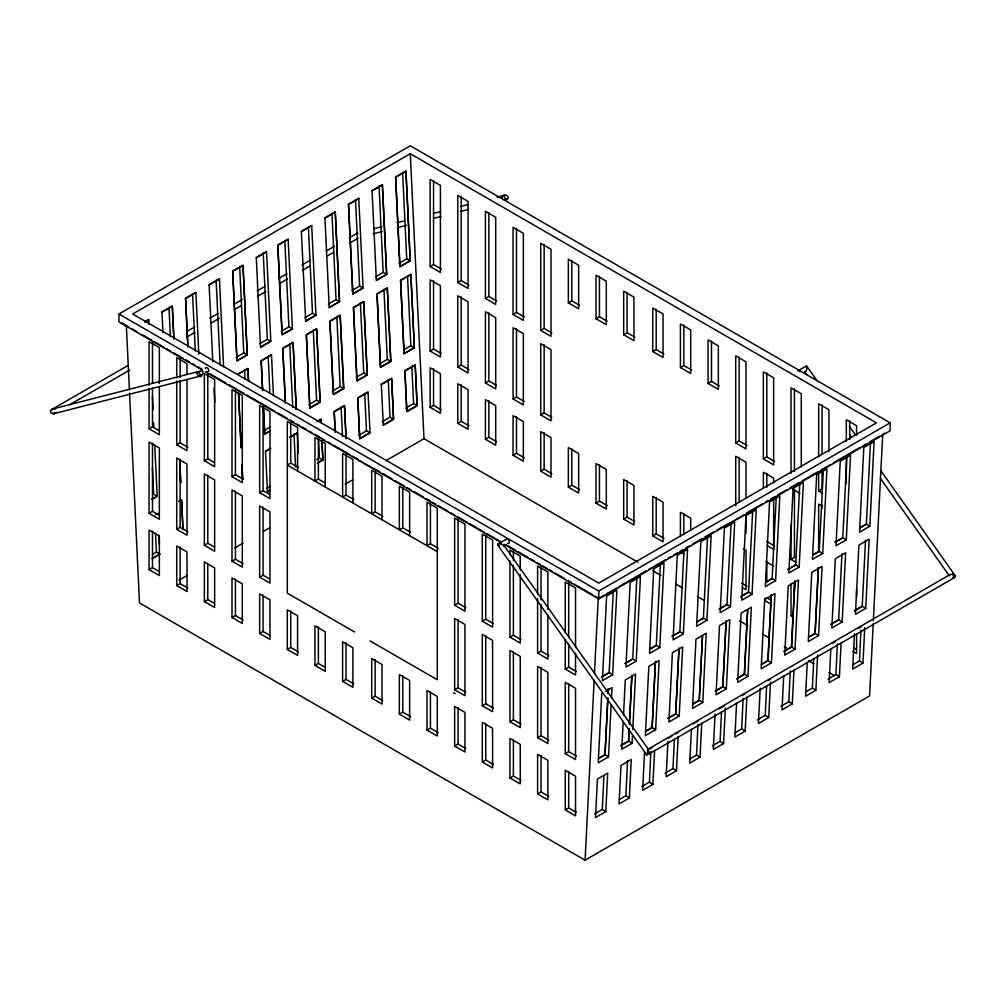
<?xml version="1.0" encoding="UTF-8"?>
<svg xmlns="http://www.w3.org/2000/svg" width="1006" height="1006" viewBox="0 0 1006 1006"><rect width="100%" height="100%" fill="white"/><g stroke="black" fill="none" stroke-linecap="round" stroke-linejoin="round"><path stroke-width="1.5" d="M129.548 393.157L139.507 602.934L585.09 860.193L594.131 680.245M594.433 673.982L598.293 597.3M601.714 693.587L598.243 762.825L608.529 756.889L611.145 704.577M598.62 758.373L605.046 754.651L607.863 698.177M608.102 693.474L608.341 688.77M594.471 813.967L602.305 809.365L603.902 775.676M607.863 697.938L604.971 754.84L598.545 758.549M608.102 693.323L608.341 688.708M613.295 591.264L609.146 672.725L602.72 676.434M605.775 811.591L607.712 773.124L597.426 779.072L595.489 817.526L605.775 811.591L602.305 809.365M611.459 698.428L612 687.651L605.574 691.361M612.654 674.737L616.892 590.12L606.618 596.055L602.368 680.672L612.654 674.737L609.171 672.511L601.462 676.963M623.192 721.528L621.796 749.218L632.082 743.283L632.472 735.6M623.506 715.379L625.279 679.993L635.566 674.058L632.774 729.438M620.903 745.509L628.612 741.057L629.24 728.507M629.467 723.792L631.894 675.164L629.391 724.32M619.319 799.619L625.858 795.759L627.543 760.536M629.152 728.935L628.524 741.233L620.815 745.685M636.861 577.658L632.711 659.119L625.003 663.57M629.341 797.984L631.265 759.53L620.991 765.465L619.055 803.932L629.341 797.984L625.858 795.759M636.207 661.143L640.457 576.513L630.171 582.449L625.921 667.079L636.207 661.143L632.736 658.905L625.028 663.356M644.544 751.859L642.62 790.326L652.894 784.391L654.604 750.539M645.739 731.161L652.165 727.451L655.459 661.558M641.715 786.604L649.423 782.152L650.869 751.557M655.459 661.495L652.089 727.627L645.663 731.337M660.338 565.624L656.277 645.512L649.838 649.222M655.648 729.69L659.119 660.452L648.832 666.387L645.362 735.625L655.648 729.69L652.165 727.451M659.773 647.537L664.023 562.92L653.737 568.855L649.486 653.472L659.773 647.537L656.289 645.299L649.863 649.008M667.959 741.334L666.173 776.72L676.46 770.785L678.157 736.933M668.022 718.297L675.73 713.845L679.012 647.965L675.642 714.034L667.934 718.485M665.155 773.161L672.989 768.559L674.347 739.485M683.979 550.458L679.83 631.919L672.121 636.37M679.201 716.083L682.684 646.845L672.398 652.781L668.927 722.019L679.201 716.083L675.73 713.845M683.326 633.931L687.576 549.314L677.29 555.249L673.052 639.866L683.326 633.931L679.855 631.705L672.146 636.157M691.436 729.275L689.739 763.114L700.025 757.178L701.723 723.339M692.87 703.961L699.296 700.251L702.502 635.93M690.003 758.813L696.542 754.953L697.988 724.345M702.502 635.83L699.208 700.428L692.782 704.137M707.545 536.852L703.395 618.313L696.969 622.022M702.766 702.477L706.237 633.239L695.963 639.187L692.48 708.413L702.766 702.477L699.296 700.251M706.891 620.325L711.141 535.708L700.855 541.643L696.605 626.273L706.891 620.325L703.42 618.099L696.995 621.809M715.077 714.134L713.292 749.52L723.578 743.585L725.351 708.199M715.14 691.097L722.849 686.645L726.143 620.752L722.773 686.821L716.347 690.531M712.273 745.962L720.107 741.347L721.478 712.286M731.098 523.246L726.948 604.707L719.24 609.158M726.332 688.871L729.803 619.646L719.516 625.581L716.046 694.819L726.332 688.871L722.849 686.645M730.457 606.731L734.694 522.114L724.421 528.049L720.17 612.667L730.457 606.731L726.973 604.493L719.265 608.944M736.581 703.207L734.883 737.058L745.157 731.123L746.867 697.271M736.719 678.635L744.44 674.183L747.647 609.862M735.135 732.758L741.686 728.885L743.132 698.29M747.647 609.774L744.352 674.36L736.644 678.811M752.689 510.784L748.539 592.245L740.818 596.696M747.911 676.422L751.381 607.184L741.108 613.119L737.624 682.357L747.911 676.422L744.44 674.183M752.035 594.269L756.286 509.652L745.999 515.588L741.749 600.205L752.035 594.269L748.552 592.031L740.844 596.483M760.222 688.066L758.436 723.452L768.722 717.517L770.495 682.131M761.567 664.287L767.993 660.577L771.275 594.697L767.918 660.766L761.479 664.476M757.417 719.894L765.252 715.291L766.61 686.218M776.242 497.19L772.092 578.651L765.667 582.361M771.464 662.816L774.947 593.578L764.661 599.513L761.19 668.751L771.464 662.816L767.993 660.577M775.588 580.663L779.839 496.046L769.552 501.981L765.315 586.599L775.588 580.663L772.118 578.437L765.692 582.147M783.699 676.007L782.002 709.846L792.288 703.911L793.986 670.071M783.837 651.435L791.559 646.984L794.841 581.091M780.97 706.287L788.805 701.685L790.251 671.077M794.841 581.028L791.471 647.16L783.762 651.611M799.808 483.584L795.658 565.045L787.937 569.497M795.029 649.21L798.5 579.972L788.226 585.92L784.743 655.145L795.029 649.21L791.559 646.984M799.154 567.057L803.404 482.44L793.118 488.375L788.867 573.005L799.154 567.057L795.683 564.831L787.962 569.283M807.265 662.401L805.555 696.253L815.841 690.317L817.614 654.931M808.686 637.087L815.112 633.378L818.406 567.485L815.036 633.554L808.61 637.263M805.819 691.952L812.37 688.079L813.741 659.018M823.361 469.978L819.211 551.439L812.785 555.149M818.595 635.603L822.065 566.378L811.779 572.313L808.308 641.551L818.595 635.603L815.112 633.378M822.719 553.463L826.957 468.846L816.683 474.782L812.433 559.399L822.719 553.463L819.236 551.225L812.81 554.935M830.818 648.795L829.12 682.646L839.406 676.711L841.104 642.859M828.101 679.088L835.923 674.473L837.369 643.878M830.969 624.223L838.677 619.771L841.959 553.828M846.926 456.384L842.777 537.833L835.068 542.284M842.148 622.01L845.631 552.772L835.345 558.707L831.861 627.945L842.148 622.01L838.677 619.771M846.272 539.857L850.523 455.24L840.236 461.176L835.986 545.793L846.272 539.857L842.802 537.632L835.093 542.083M854.459 633.654L852.686 669.04L862.959 663.105L864.745 627.719M852.937 664.74L859.489 660.879L860.935 630.272M854.522 610.629L862.23 606.178L865.525 540.222M870.492 442.778L866.342 524.239L859.904 527.949M865.713 608.404L869.184 539.166L858.898 545.101L855.427 614.339L865.713 608.404L862.23 606.178M869.838 526.251L874.088 441.634L863.802 447.569L859.552 532.187L869.838 526.251L866.355 524.025L859.929 527.735M873.195 623.959L869.574 695.938L585.09 860.193M873.346 620.828L882.702 434.617M501.956 197.981C504.446 190.423 513.073 199.49 504.207 200.068M199.829 371.83C197.453 370.221 201.716 378.784 201.037 374.509M805.793 366.662L806.724 366.121L817.614 381.475M952.808 577.306C960.227 577.897 949.576 571.735 949.413 575.872L880.363 478.416M56.173 412.234C53.016 416.824 46.993 410.599 53.041 408.889L199.213 371.365M497.882 544.057L497.693 544.988L646.984 755.141L648.254 749.105L503.893 545.365L500.623 543.869L497.882 544.057L506.433 539.115M503.692 546.296L503.893 545.365M202.646 370.258L118.947 321.933L118.947 314.01L410.285 145.807L890.147 422.847L890.147 430.769L598.796 598.972L504.232 544.372M410.285 153.729L132.654 314.01L598.796 583.14L876.44 422.847L410.285 153.729L423.991 438.691L637.942 562.216M144.851 321.819L148.762 319.619L148.951 324.523M187.896 347.133L185.544 298.329L195.881 292.419L198.811 354.15M232.675 271.117L242.999 265.207L247.275 354.967L236.988 360.915L232.675 271.117L236.963 360.676L247.25 354.728L242.962 265.408L232.688 271.356M311.709 225.545L301.372 231.455L305.698 321.241L315.972 315.306L311.709 225.545L301.385 231.682M335.262 211.939L324.938 217.849L329.251 307.647L339.538 301.699L335.262 211.939L339.512 301.46L329.226 307.408M358.828 198.333L348.491 204.256L352.817 294.041L363.103 288.106L358.777 198.308M382.381 184.739L372.057 190.65L376.37 280.435L386.656 274.5L382.381 184.739L386.631 274.261L376.357 280.196M405.946 171.133L395.61 177.043L399.935 266.829L410.222 260.894L405.946 171.133L410.197 260.655L399.91 266.59L395.622 177.27L405.908 171.334M144.864 322.046L148.725 319.82M162.004 312.162L172.278 306.226L173.862 339.123M185.557 298.556L195.843 292.62M209.122 284.95L219.409 279.014M256.241 257.75L266.527 251.814M288.106 239.353L277.819 245.288L282.133 334.847L292.419 328.912L288.144 239.151L277.807 245.062L282.108 334.608L292.394 328.673L288.923 326.887L281.202 331.339M324.951 218.088L335.224 212.14M358.79 198.547L348.504 204.482L352.792 293.802L363.078 287.867L359.595 286.081L351.886 290.533M372.069 190.876L382.343 184.941M51.834 410.159A2.427 1.396 60 0 1 52.4 409.115L128.328 365.291M186.626 331.628L194.762 326.925M209.676 318.324L217.812 313.621M234.084 304.227L242.22 299.536M257.121 290.923L265.257 286.232M278.825 278.398L286.949 273.707M301.863 265.094L309.999 260.391M326.271 250.997L334.407 246.307M349.321 237.693L357.595 232.964L357.608 233.845M69.816 404.651L129.673 370.095M186.802 337.111L194.963 332.395M211.285 322.976L219.446 318.261M234.411 309.622L241.214 305.698M257.536 296.267L265.697 291.564M279.303 283.705L287.464 279.002M302.429 270.363L310.59 265.647M326.912 256.216L333.715 252.292M350.038 242.874L358.199 238.158M236.058 357.407L243.779 352.955L247.25 354.728M259.623 343.8L267.332 339.349L270.828 341.374L260.554 347.309L256.279 257.549L266.565 251.601L270.815 341.135L260.529 347.07M304.768 317.745L312.476 313.294L315.947 315.067L305.673 321.002M328.321 304.139L336.042 299.687L339.512 301.46M375.452 276.939L383.16 272.475L386.631 274.261M399.005 263.333L406.726 258.882L410.197 260.655M262.629 390.592L261.17 360.726L271.457 354.791L261.208 360.978L262.604 390.491M149.064 388.379L149.064 428.808L152.497 426.821L158.923 430.53M430.128 266.54L440.402 272.475L440.402 185.393L430.128 179.458L430.128 266.54L433.548 264.553L441.269 269.004M176.716 381.023L176.716 444.765L180.137 442.791L187.858 447.242M457.768 282.497L468.054 288.433L468.054 201.363L457.768 195.428L457.768 282.497L461.201 280.523L468.909 284.975M204.356 460.735L214.643 466.671L214.643 379.589L204.356 373.654L204.356 460.735L207.789 458.749L214.215 462.458M485.42 298.455L495.707 304.403L495.707 217.321L485.42 211.386L485.42 298.455L488.853 296.481L496.562 300.932M263.748 430.719L270.174 427.009M308.892 404.651L316.601 400.199L320.071 401.985L316.601 328.736L306.314 334.671L309.873 408.185L320.16 402.249L316.639 328.975L306.352 334.91L309.798 407.92L320.071 401.985M332.445 391.045L340.166 386.593L343.637 388.379L340.166 315.13L329.88 321.065L333.439 394.591L343.725 388.656L340.191 315.368L329.918 321.316L333.351 394.314L343.637 388.379M356.011 377.451L363.719 373L367.203 374.773L363.719 301.523L353.433 307.459L356.992 380.985L367.278 375.049L363.757 301.775L353.471 307.71L356.916 380.708L367.203 374.773M379.576 363.845L387.285 359.394L390.756 361.167L387.285 287.93L376.999 293.865L380.557 367.379L390.844 361.443L387.31 288.169L377.036 294.104L380.469 367.102L390.756 361.167M404.412 349.497L410.838 345.787L414.321 347.573L410.838 274.324L400.564 280.259L404.123 353.785L414.397 347.837L410.876 274.563L400.589 280.498L404.035 353.508L414.321 347.573M151.994 499.026L157.137 496.059L153.654 494.273L152.396 467.777M269.797 431.008L264.653 433.976L263.409 407.568M152.069 499.29L157.213 496.323L154.71 444.803M269.872 431.285L264.729 434.252L263.459 407.744M149.064 513.337L159.35 519.272L159.35 448.035L149.064 442.087L149.064 513.337L152.497 511.35L158.923 515.059M430.128 351.069L440.402 357.004L440.402 285.754L430.128 279.819L430.128 351.069L433.548 349.082L441.269 353.534M155.377 514.72L157.942 513.236M178.942 501.114L181.508 499.63L182.916 529.37M270.614 448.186L265.471 451.153L267.521 492.148L270.086 490.664M289.615 437.22L297.336 432.769L298.292 453.115M317.041 421.388L320.889 419.162L321.04 422.294M179.03 501.403L181.608 499.919L183.029 529.659M265.559 451.442L270.702 448.475M289.715 437.497L297.424 433.045M317.129 421.665L320.989 419.439L321.14 422.57M368.108 392.239L357.822 398.175L359.783 438.88L370.07 432.945L368.007 391.95L357.734 397.886L359.658 438.591L369.944 432.643L366.473 430.87L358.752 435.321M381.387 384.569L391.674 378.633L393.623 419.339L383.349 425.274L381.287 384.292L391.573 378.357L393.509 419.049L383.223 424.985M232.009 476.693L242.295 482.629L242.295 395.559L232.009 389.624L232.009 476.693L235.442 474.719L243.15 479.17M513.073 314.425L523.359 320.361L523.359 233.291L513.073 227.356L513.073 314.425L516.493 312.438L524.214 316.903M298.442 467.551L290.734 463.1L287.314 465.086L437.283 551.678M568.365 302.819L578.651 308.754L578.651 265.219L568.365 259.271L568.365 302.819L571.798 300.832L579.506 305.283M176.716 529.294L186.99 535.23L186.99 463.992L176.716 458.057L176.716 529.294L180.137 527.32L187.858 531.772M457.768 367.027L468.054 372.962L468.054 301.725L457.768 295.789L457.768 367.027L461.201 365.052L468.909 369.504M152.547 554.369L156.408 552.143L159.879 553.929L152.17 558.38M266.489 488.589L270.35 486.363M316.777 459.553L319.355 458.07L322.825 459.855L321.933 441.068M382.318 421.715L390.026 417.264L393.509 419.049M405.883 408.122L413.592 403.658L417.062 405.443L415.138 364.75L404.852 370.686L406.776 411.379L417.062 405.443M259.661 492.651L269.948 498.586L269.948 411.517L259.661 405.581L259.661 492.651L263.082 490.677L269.52 494.386M540.725 330.383L550.999 336.318L550.999 249.249L540.725 243.314L540.725 330.383L544.145 328.409L551.854 332.86M267.395 491.859L269.973 490.362M317.682 462.823L322.825 459.855M152.283 558.682L160.004 554.231M317.808 463.112L322.939 460.144L322.046 441.357M149.064 569.622L159.35 575.558L159.35 535.984L149.064 530.049L149.064 569.622L152.497 567.648L158.923 571.358M430.128 407.355L440.402 413.29L440.402 373.716L430.128 367.768L430.128 407.355L433.548 405.368L441.269 409.832M324.812 482.779L318.386 479.07L314.953 481.044L314.953 437.509L325.24 443.445L325.24 486.979M596.017 318.776L606.304 324.712L606.304 281.177L596.017 275.242L596.017 318.776L599.45 316.802L607.159 321.254M204.356 545.265L214.643 551.2L214.643 479.95L204.356 474.015L204.356 545.265L207.789 543.278L214.215 546.987M485.42 382.984L495.707 388.932L495.707 317.682L485.42 311.747L485.42 382.984L488.853 381.01L496.562 385.461M358.865 460.446L379.828 471.877M179.03 580.122L187.191 575.407M234.826 547.905L242.987 543.19M263.409 531.407L270.212 527.471M345.058 484.263L353.232 479.548M385.889 460.685L423.991 438.691M176.716 585.58L186.99 591.515L186.99 551.942L176.716 546.006L176.716 585.58L180.137 583.606L187.858 588.057M457.768 423.312L468.054 429.248L468.054 389.674L457.768 383.739L457.768 423.312L461.201 421.338L468.909 425.79M353.747 499.479L346.039 495.027L342.606 497.014L342.606 453.467L352.892 459.402L352.892 502.95M623.67 334.734L633.943 340.682L633.943 297.135L623.67 291.199L623.67 334.734L627.09 332.76L634.811 337.211M232.009 561.222L242.295 567.158L242.295 495.92L232.009 489.985L232.009 561.222L235.442 559.248L243.15 563.7M513.073 398.954L523.359 404.89L523.359 333.652L513.073 327.717L513.073 398.954L516.493 396.98L524.214 401.432M204.356 601.55L214.643 607.486L214.643 567.912L204.356 561.964L204.356 601.55L207.789 599.563L214.215 603.273M485.42 439.282L495.707 445.218L495.707 405.632L485.42 399.696L485.42 439.282L488.853 437.296L496.562 441.747M259.661 577.18L269.948 583.128L269.948 511.878L259.661 505.943L259.661 577.18L263.082 575.206L269.52 578.915M540.725 414.912L550.999 420.848L550.999 349.61L540.725 343.675L540.725 414.912L544.145 412.938L551.854 417.389M382.846 516.279L375.137 511.828L371.704 513.815L371.704 470.28L381.991 476.215L381.991 519.75M652.768 351.547L663.055 357.482L663.055 313.947L652.768 307.999L652.768 351.547L656.201 349.56L663.91 354.011M232.009 617.508L242.295 623.443L242.295 583.87L232.009 577.934L232.009 617.508L235.442 615.534L243.15 619.985M513.073 455.24L523.359 461.176L523.359 421.602L513.073 415.667L513.073 455.24L516.493 453.266L524.214 457.717M410.498 532.249L402.79 527.798L399.357 529.772L399.357 486.238L409.643 492.173L409.643 535.708M680.421 367.504L690.694 373.44L690.694 329.905L680.421 323.97L680.421 367.504L683.841 365.53L691.562 369.982M259.661 633.478L269.948 639.414L269.948 599.827L259.661 593.892L259.661 633.478L263.082 631.491L269.52 635.201M540.725 471.21L550.999 477.146L550.999 437.56L540.725 431.624L540.725 471.21L544.145 469.224L551.854 473.675M438.151 548.207L430.43 543.756L427.009 545.73L427.009 502.195L437.283 508.131L437.283 679.742L370.032 640.91M708.061 383.462L718.347 389.41L718.347 345.863L708.061 339.927L708.061 383.462L711.493 381.488L719.202 385.939M287.314 649.436L297.587 655.371L297.587 615.798L287.314 609.862L287.314 649.436L290.734 647.462L298.442 651.913M568.365 487.168L578.651 493.103L578.651 453.53L568.365 447.595L568.365 487.168L571.798 485.194L579.506 489.645M797.771 370.912L806.322 365.983M314.953 665.394L325.24 671.342L325.24 631.755L314.953 625.82L314.953 665.394L318.386 663.419L324.812 667.129M596.017 503.126L606.304 509.074L606.304 469.488L596.017 463.552L596.017 503.126L599.45 501.151L607.159 505.603M454.649 605.235L464.935 611.17L464.935 524.101L454.649 518.165L454.649 605.235L458.082 603.26L465.791 607.712M735.713 442.967L745.999 448.902L745.999 361.833L735.713 355.898L735.713 442.967L739.146 440.993L746.854 445.444M342.606 681.364L352.892 687.299L352.892 647.726L342.606 641.79L342.606 681.364L346.039 679.39L353.747 683.841M623.67 519.096L633.943 525.031L633.943 485.458L623.67 479.51L623.67 519.096L627.09 517.109L634.811 521.573M482.302 621.192L492.588 627.14L492.588 540.059L482.302 534.123L482.302 621.192L485.735 619.218L493.443 623.67M763.365 458.925L773.652 464.86L773.652 377.791L763.365 371.855L763.365 458.925L766.798 456.95L774.507 461.402M371.704 698.164L381.991 704.099L381.991 664.526L371.704 658.59L371.704 698.164L375.137 696.19L382.846 700.641M652.768 535.896L663.055 541.832L663.055 502.258L652.768 496.323L652.768 535.896L656.201 533.922L663.91 538.373M509.954 560.971L509.954 637.163L513.387 635.188L521.095 639.64M118.947 314.01L598.796 591.063L890.147 422.847M600.154 597.514L604.229 595.162M606.932 593.603L616.427 588.12M619.143 586.561L646.254 570.905M648.971 569.333L665.243 559.94M667.959 558.368L670.662 556.808M673.379 555.237L677.44 552.898M680.157 551.326L682.873 549.766M685.576 548.195L689.651 545.843M692.367 544.284L701.848 538.801M704.565 537.242L714.059 531.759M716.775 530.187L744.478 514.871M746.603 512.972L762.875 503.578M765.579 502.007L768.295 500.447M771.011 498.875L775.073 496.524M777.789 494.965L787.283 489.482M789.987 487.923L799.481 482.44M802.197 480.868L818.469 471.474M821.173 469.915L830.667 464.432M833.383 462.861L860.495 447.205M863.211 445.645L865.927 444.074M869.989 441.735L879.483 436.252M882.199 434.68L884.903 433.121M399.357 714.122L409.643 720.07L409.643 680.484L399.357 674.548L399.357 714.122L402.79 712.147L410.498 716.599M454.649 689.764L464.935 695.699L464.935 624.462L454.649 618.527L454.649 689.764L458.082 687.79L465.791 692.241M537.606 598.708L537.606 653.12L541.027 651.146L548.748 655.598M818.658 472.191L818.658 490.853L822.091 488.878L822.091 471.776M427.009 730.092L437.283 736.027L437.283 696.454L427.009 690.506L427.009 730.092L430.43 728.118L438.151 732.569M482.302 705.722L492.588 711.67L492.588 640.42L482.302 634.484L482.302 705.722L485.735 703.747L493.443 708.199M565.246 639.539L565.246 669.091L568.679 667.104L576.388 671.555M454.649 746.05L464.935 751.985L464.935 712.411L454.649 706.476L454.649 746.05L458.082 744.075L465.791 748.527M509.954 721.692L520.24 727.627L520.24 656.39L509.954 650.454L509.954 721.692L513.387 719.718L521.095 724.169M791.018 525.346L791.018 559.424L794.438 557.437L794.438 489.306M482.302 762.02L492.588 767.955L492.588 728.369L482.302 722.434L482.302 762.02L485.735 760.033L493.443 764.485M764.51 599.086L766.798 597.765L770.646 599.991M537.606 737.65L547.88 743.585L547.88 672.348L537.606 666.412L537.606 737.65L541.027 735.675L548.748 740.127M509.954 777.978L520.24 783.913L520.24 744.339L509.954 738.404L509.954 777.978L513.387 776.003L521.095 780.455M791.018 583.744L791.018 615.71L793.294 614.389M565.246 753.62L575.533 759.555L575.533 688.318L565.246 682.37L565.246 753.62L568.679 751.633L576.388 756.084M830.881 624.399L838.589 619.947M854.446 610.805L862.155 606.354M537.606 793.948L547.88 799.883L547.88 760.297L537.606 754.362L537.606 793.948L541.027 791.961L548.748 796.412M949.475 574.904L648.254 749.105M649.687 748.892L652.265 747.408M668.11 738.253L671.958 736.027M675.818 733.802L678.396 732.318M692.958 723.918L698.089 720.95M719.089 708.828L724.232 705.86M741.95 695.624L744.528 694.14M768.081 680.534L770.659 679.05M832.339 643.438L834.905 641.954M858.47 628.348L861.035 626.864M648.681 754.148L953.738 578.035M565.246 809.905L575.533 815.841L575.533 776.267L565.246 770.332L565.246 809.905L568.679 807.931L576.388 812.383M374.282 228.626L381.865 226.677M397.005 222.791L404.575 220.855M433.347 213.461L440.917 211.524M460.61 206.469L468.18 204.52M496.951 197.138L504.522 195.202M373.138 233.882L382.192 231.569M397.269 227.696L406.323 225.369M433.485 218.403L441.018 216.466M460.635 211.436L468.18 209.5M54.035 413.629L201.099 375.879M52.4 409.115L52.777 409.04A2.427 1.396 60 0 1 53.645 409.341M53.041 408.889L55.468 408.889M499.303 546.032L497.693 544.988M185.544 298.329L187.871 346.202M818.658 490.853L822.518 493.078M792.3 488.929L800.009 493.38M822.518 506.37L818.658 504.144L818.658 552.156M766.798 541.48L774.507 545.931M767.226 545.68L773.652 549.402L773.652 498.284M791.018 559.424L796.161 562.392M743.434 548.66L745.999 550.144L745.999 589.717L742.139 587.491M765.931 561.65L773.652 566.101M741.711 583.291L746.854 586.259M853.591 647.889L856.169 649.373M680.421 551.854L684.269 554.08M764.648 600.494L771.074 604.204M791.018 615.71L793.583 617.194M852.736 651.347L856.596 653.573L856.596 633.78M652.844 570.804L660.967 575.495M675.856 584.096L682.634 588.007M697.523 596.608L704.288 600.519M739.498 620.84L747.621 625.531M762.523 634.132L769.288 638.043M784.19 646.644L788.251 648.983M808.56 660.716L813.98 663.847M828.869 672.436L834.288 675.567M121.386 322.662L129.019 327.076M131.572 328.547L136.665 331.49M142.097 334.621L151.604 340.116M154.32 341.688L163.84 347.171M166.556 348.742L170.63 351.094M173.346 352.666L182.853 358.149M185.569 359.72L189.644 362.072M192.36 363.644L195.076 365.216M197.792 366.775L201.866 369.139M210.028 373.842L226.325 383.248M229.041 384.82L243.98 393.447M246.696 395.018L275.229 411.492M277.945 413.051L287.452 418.546M290.168 420.118L294.242 422.47M296.971 424.042L299.687 425.601M302.404 427.173L306.478 429.524M309.194 431.096L311.91 432.668M314.627 434.227L324.133 439.723M328.208 442.074L330.924 443.646M333.64 445.218L349.95 454.624M352.666 456.196L358.098 459.327M382.544 473.449L392.063 478.944M394.78 480.503L404.286 485.999M407.002 487.57L411.077 489.922M413.793 491.481L423.3 496.977M426.016 498.548L430.103 500.9M432.819 502.472L435.535 504.031M438.251 505.603L447.758 511.098M450.474 512.658L454.549 515.022M457.265 516.581L466.771 522.076M469.488 523.648L484.439 532.275M487.156 533.846L500.737 541.681M506.169 544.824L515.676 550.307M518.404 551.879L527.911 557.374M530.627 558.934L534.702 561.285M537.418 562.857L540.134 564.429M542.85 566.001L546.924 568.352M549.641 569.924L552.357 571.483M555.073 573.055L564.592 578.551M568.667 580.902L571.383 582.474M574.099 584.033L592.433 594.621M594.986 596.093L597.526 597.564M205.362 371.83L501.516 542.8M149.064 428.808L159.35 434.743L159.35 386.543M176.716 444.765L186.99 450.701L186.99 379.174M509.954 637.163L520.24 643.098L520.24 574.69M537.606 653.12L547.88 659.056L547.88 615.521M565.246 669.091L575.533 675.026L575.533 653.259M354.565 631.982L287.314 593.15L287.314 421.552L297.587 427.487L297.587 471.022M859.489 660.879L862.959 663.105M835.923 674.473L839.406 676.711M812.37 688.079L815.841 690.317M788.805 701.685L792.288 703.911M765.252 715.291L768.722 717.517M741.686 728.885L745.157 731.123M720.107 741.347L723.578 743.585M696.542 754.953L700.025 757.178M672.989 768.559L676.46 770.785M628.612 741.057L632.082 743.283M649.423 782.152L652.894 784.391M605.046 754.651L608.529 756.889M804.838 371.616C806.384 372.886 807.24 367.542 806.724 366.121M504.886 195.717C502.749 194.032 506.081 201.866 506.219 198.911M849.366 426.293L855.716 435.258M881.118 471.097L955.499 576.086M804.963 371.994L806.774 374.546M849.479 434.818L851.29 437.384M646.556 755.091L646.355 754.236M214.052 387.939L214.768 402.211M153.654 422.809L153.918 427.726M153.038 409.379L152.409 396.603M402.614 172.441L406.726 258.882M407.518 275.657L410.838 345.787M411.806 366.096L413.592 403.658M379.061 186.047L383.16 272.475M383.952 289.263L387.285 359.394M388.253 379.702L390.026 417.264M355.495 199.641L359.595 286.081M360.4 302.869L363.719 373M364.688 393.308L366.473 430.87M346.127 438.717L344.542 405.833L334.269 411.768L335.25 432.127M346.014 438.427L344.454 405.556L334.168 411.492L335.136 431.838M331.942 213.247L336.042 299.687M336.834 316.462L340.166 386.593M341.122 406.902L342.543 436.642M308.377 226.853L312.476 313.294M313.268 330.069L316.601 400.199M318.462 439.295L319.355 458.07M296.305 409.618L293.035 342.329L282.761 348.265L285.415 403.079M296.229 409.367L293.073 342.581L282.787 348.516L285.352 402.878M284.811 240.447L288.923 326.887M289.715 343.675L292.746 407.568M294.004 434.114L295.563 466.985M271.494 355.043L273.443 395.572M263.232 252.908L267.332 339.349M268.137 356.137L269.91 393.535M248.532 381.111L247.904 368.397L237.617 374.333L247.929 368.636L248.52 381.073M239.68 266.515L243.779 352.955M244.571 369.73L245.011 379.086M238.548 393.283L241.176 447.859M242.006 465.036L242.685 479.133M238.523 393.22L241.088 447.582M241.905 464.759L242.572 478.843M223.609 366.775L219.446 278.813L209.11 284.723L212.819 361.921M216.114 280.121L220.138 365.015M192.548 293.714L195.265 350.83M179.722 460.899L180.778 482.729M173.862 338.431L172.315 306.013L161.991 311.923L162.972 332.533M179.672 460.71L180.69 482.452M168.995 307.32L170.379 336.645M158.986 535.142L159.438 544.535M155.515 533.369L156.408 552.143M126.354 325.831L129.409 390.026M856.596 435.007L856.596 425.689L846.31 419.741L846.31 441.508M856.596 589.541L856.596 597.287M849.743 420.873L849.743 439.534M846.31 457.064L846.31 483.496M828.944 451.707L828.944 409.719L818.658 403.783L818.658 456.649M822.091 404.915L822.091 454.674M822.091 505.264L822.091 508.357M801.292 466.834L801.292 393.761L791.018 387.826L791.018 473.336M794.438 388.945L794.438 471.361M794.438 581.77L794.438 592.421M773.652 482.805L773.652 478.152L763.365 472.216L763.365 487.709M766.798 372.987L766.798 456.95M766.798 473.336L766.798 487.281M766.798 561.235L766.798 582.549M745.999 497.807L745.999 462.194L735.713 456.259L735.713 505.817M745.999 514.846L745.999 533.432M739.146 357.029L739.146 440.993M739.146 457.378L739.146 502.283M711.493 341.059L711.493 381.488M690.694 530.401L690.694 518.216L680.421 512.28L680.421 536.638M683.841 325.101L683.841 365.53M683.841 513.349L683.841 534.651M656.201 309.131L656.201 349.56M656.201 497.379L656.201 533.922M627.09 292.331L627.09 332.76M627.09 480.579L627.09 517.109M599.45 276.373L599.45 316.802M599.45 464.621L599.45 501.151M598.796 591.063L598.796 598.972M575.533 647.034L575.533 587.957L565.246 582.009L565.246 633.327M571.798 260.403L571.798 300.832M571.798 448.651L571.798 485.194M568.679 583.14L568.679 637.565M568.679 643.79L568.679 667.104M568.679 683.489L568.679 751.633M568.679 771.388L568.679 807.931M547.88 609.309L547.88 571.986L537.606 566.051L537.606 594.043M544.145 244.445L544.145 328.409M544.145 344.794L544.145 412.938M544.145 432.693L544.145 469.224M541.027 567.183L541.027 599.84M541.027 604.505L541.027 651.146M541.027 667.531L541.027 735.675M541.027 755.431L541.027 791.961M520.24 570.025L520.24 556.029L509.954 550.093L509.954 554.759M516.493 228.488L516.493 312.438M516.493 328.836L516.493 396.98M516.493 416.723L516.493 453.266M513.387 551.225L513.387 560.543M513.387 565.209L513.387 635.188M513.387 651.574L513.387 719.718M513.387 739.473L513.387 776.003M488.853 212.518L488.853 296.481M488.853 312.866L488.853 381.01M488.853 400.765L488.853 437.296M485.735 535.255L485.735 619.218M485.735 635.603L485.735 703.747M485.735 723.503L485.735 760.033M461.201 196.56L461.201 280.523M461.201 296.908L461.201 365.052M461.201 384.808L461.201 421.338M458.082 519.297L458.082 603.26M458.082 619.646L458.082 687.79M458.082 707.545L458.082 744.075M433.548 180.59L433.548 264.553M433.548 280.938L433.548 349.082M433.548 368.837L433.548 405.368M430.43 503.327L430.43 543.756M430.43 691.575L430.43 728.118M402.79 487.369L402.79 527.798M402.79 675.617L402.79 712.147M375.137 471.399L375.137 511.828M375.137 659.647L375.137 696.19M346.039 454.599L346.039 495.027M346.039 642.847L346.039 679.39M318.386 438.641L318.386 479.07M318.386 626.889L318.386 663.419M290.734 422.671L290.734 463.1M290.734 610.919L290.734 647.462M263.082 406.713L263.082 490.677M263.082 507.062L263.082 575.206M263.082 594.961L263.082 631.491M235.442 390.756L235.442 474.719M235.442 491.104L235.442 559.248M235.442 579.003L235.442 615.534M207.789 374.785L207.789 458.749M207.789 475.134L207.789 543.278M207.789 564.555L207.789 599.563M186.99 374.509L186.99 363.631L176.716 357.696L176.716 377.904M180.137 358.828L180.137 377.489M180.137 380.595L180.137 442.791M180.137 459.176L180.137 527.32M180.137 547.075L180.137 583.606M159.35 383.424L159.35 347.674L149.064 341.726L149.064 385.273M152.497 342.857L152.497 383.286M152.497 387.951L152.497 426.821M152.497 443.206L152.497 511.35M152.497 531.105L152.497 567.648M205.299 368.674A2.427 1.396 60 0 1 207.01 367.693A2.427 1.396 60 0 1 208.72 370.661A2.427 1.396 60 0 1 207.01 371.642M453.442 693.109A2.427 1.396 60 0 1 455.102 693.562M53.004 412.825A2.427 1.396 60 0 0 54.311 413.466L54.676 413.391A2.427 1.396 60 0 0 55.167 412.812M356.879 234.033A2.427 1.396 60 0 1 357.457 233.002M505.993 539.744A2.427 1.396 60 0 1 507.942 539.442A2.427 1.396 60 0 1 509.35 542.372A2.427 1.396 60 0 1 507.64 543.19M799.43 371.352A2.427 1.396 60 0 1 799.845 371.792M952.556 578.01A2.427 1.396 60 0 0 954.078 577.557A2.427 1.396 60 0 0 953.6 575.155L953.223 574.652A2.427 1.396 60 0 0 952.355 573.948M647.499 754.135A2.427 1.396 60 0 0 649.021 753.683A2.427 1.396 60 0 0 648.543 751.281L648.178 750.778A2.427 1.396 60 0 0 647.311 750.061M197.05 373.44C201.363 383.952 207.84 364.021 197.05 373.44M415.226 365.027L404.94 370.963L406.902 411.68L417.188 405.745L415.226 365.027"/></g></svg>
